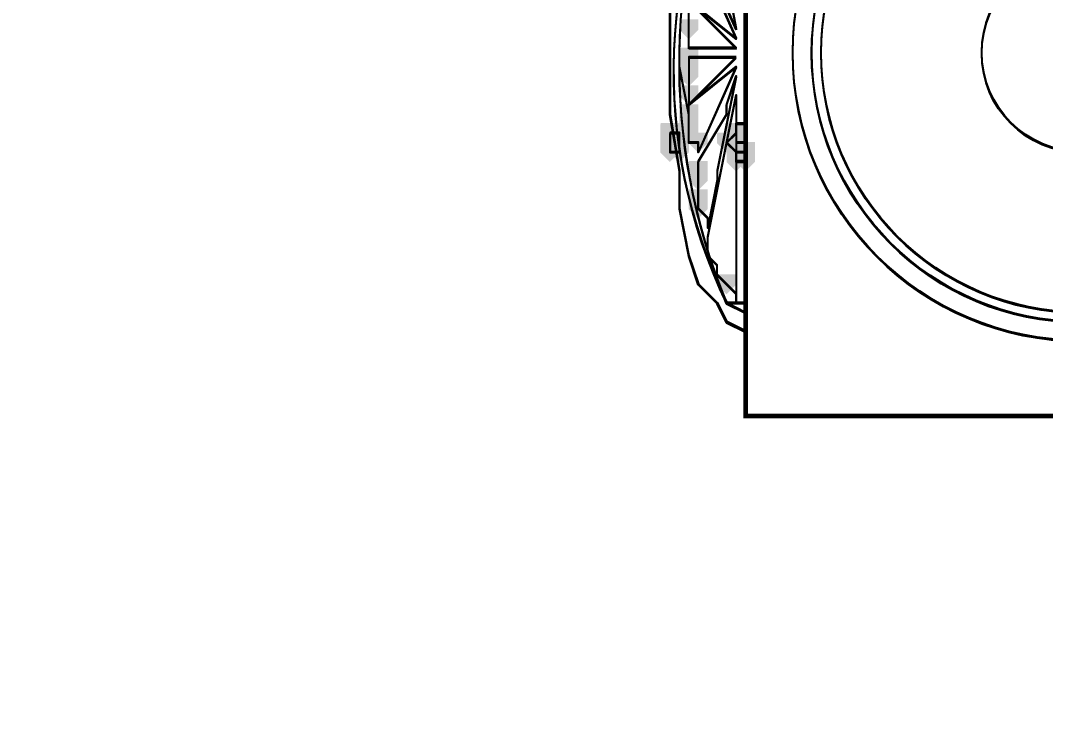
# Model space of a CAD drawing. Header units: millimetres. Extents: x -106726 to 8952771, y -150083 to 686385.
# Drawn here: x 12149.1 to 12608.4, y 365782.7 to 366101.2 of the extents above; entities that cross this region are included whole.
import ezdxf
from ezdxf import colors
from ezdxf.entities.mleader import LeaderData, LeaderLine
from ezdxf.enums import TextEntityAlignment as Align
from ezdxf.math import Vec2, Vec3

# ---------------------------------------------------------------- set-up
doc = ezdxf.new("R2018")
doc.units = ezdxf.units.MM
doc.layers.add('АР_Названия помещений', color=124, linetype='Continuous', lineweight=5, plot=False)
doc.layers.add('АР_Номер помещения', color=1, linetype='Continuous', lineweight=25)
doc.layers.add('ТХ_обор_бытовое', color=14, linetype='Continuous')
doc.styles.add('ISOCPEUR', font='isocpeur.ttf', dxfattribs={"width": 0.7})
doc.styles.get("Standard").update_dxf_attribs({"font": 'arial.ttf'})

# ---------------------------------------------------------------- blocks, each defined once
blk = doc.blocks.new('*U429')
at = {"color": 8, "style": 'ISOCPEUR', "width": 0.7, "flags": 1}
blk.add_attdef('КАТЕГОРИЯ', (-499.17, -2092.19), '', height=250, dxfattribs=at)
at = {"layer": 'АР_Номер помещения', "color": 8, "style": 'ISOCPEUR', "width": 0.7}
blk.add_attdef('НОМЕР_ПОМЕЩЕНИЯ', text='', height=300, dxfattribs=at).set_placement((-20810.64, 2284.33), align=Align.MIDDLE_CENTER)
blk = doc.blocks.new('_DotSmall')
at = {"color": 8, "linetype": 'ByBlock', "const_width": 0.5}
blk.add_lwpolyline([(-0.0625, 0, 1), (0.0625, 0, 1)], format="xyb", close=True, dxfattribs=at)
blk = doc.blocks.new('У300')
at = {"layer": 'ТХ_обор_бытовое', "transparency": 33554559}
for points in [[(-230567.45, 67319.9), (-230571.68, 67319.9), (-230571.68, 67315.67), (-230567.45, 67311.43), (-230563.21, 67315.67), (-230563.21, 67319.9)], [(-230567.39, 67320.41), (-230571.63, 67320.41), (-230571.63, 67316.18), (-230567.39, 67311.94), (-230563.16, 67316.18), (-230563.16, 67320.41)], [(-230567.45, 67307.2), (-230571.68, 67307.2), (-230571.68, 67302.97), (-230567.45, 67298.73), (-230563.21, 67302.97), (-230563.21, 67307.2)], [(-230567.39, 67307.71), (-230571.63, 67307.71), (-230571.63, 67303.48), (-230567.39, 67299.24), (-230563.16, 67303.48), (-230563.16, 67307.71)], [(-230567.45, 67302.97), (-230571.68, 67302.97), (-230571.68, 67298.73), (-230567.45, 67294.5), (-230563.21, 67298.73), (-230563.21, 67302.97)], [(-230567.45, 67302.97), (-230571.68, 67302.97), (-230571.68, 67298.73), (-230567.45, 67294.5), (-230563.21, 67298.73), (-230563.21, 67302.97)], [(-230567.39, 67303.48), (-230571.63, 67303.48), (-230571.63, 67299.24), (-230567.39, 67295.01), (-230563.16, 67299.24), (-230563.16, 67303.48)], [(-230567.39, 67303.48), (-230571.63, 67303.48), (-230571.63, 67299.24), (-230567.39, 67295.01), (-230563.16, 67299.24), (-230563.16, 67303.48)], [(-230567.45, 67298.73), (-230571.68, 67298.73), (-230571.68, 67294.5), (-230567.45, 67290.27), (-230563.21, 67294.5), (-230563.21, 67298.73)], [(-230567.45, 67298.73), (-230571.68, 67298.73), (-230571.68, 67294.5), (-230567.45, 67290.27), (-230563.21, 67294.5), (-230563.21, 67298.73)], [(-230567.45, 67298.73), (-230571.68, 67298.73), (-230571.68, 67294.5), (-230567.45, 67290.27), (-230563.21, 67294.5), (-230563.21, 67298.73)], [(-230567.45, 67298.73), (-230571.68, 67298.73), (-230571.68, 67294.5), (-230567.45, 67290.27), (-230563.21, 67294.5), (-230563.21, 67298.73)], [(-230567.39, 67299.24), (-230571.63, 67299.24), (-230571.63, 67295.01), (-230567.39, 67290.78), (-230563.16, 67295.01), (-230563.16, 67299.24)], [(-230567.39, 67299.24), (-230571.63, 67299.24), (-230571.63, 67295.01), (-230567.39, 67290.78), (-230563.16, 67295.01), (-230563.16, 67299.24)], [(-230567.39, 67299.24), (-230571.63, 67299.24), (-230571.63, 67295.01), (-230567.39, 67290.78), (-230563.16, 67295.01), (-230563.16, 67299.24)], [(-230567.39, 67299.24), (-230571.63, 67299.24), (-230571.63, 67295.01), (-230567.39, 67290.78), (-230563.16, 67295.01), (-230563.16, 67299.24)], [(-230567.45, 67290.27), (-230571.68, 67290.27), (-230571.68, 67286.03), (-230567.45, 67281.8), (-230563.21, 67286.03), (-230563.21, 67290.27)], [(-230567.39, 67290.78), (-230571.63, 67290.78), (-230571.63, 67286.54), (-230567.39, 67282.31), (-230563.16, 67286.54), (-230563.16, 67290.78)], [(-230567.45, 67281.8), (-230571.68, 67281.8), (-230571.68, 67277.57), (-230567.45, 67273.33), (-230563.21, 67277.57), (-230563.21, 67281.8)], [(-230567.45, 67281.8), (-230571.68, 67281.8), (-230571.68, 67277.57), (-230567.45, 67273.33), (-230563.21, 67277.57), (-230563.21, 67281.8)], [(-230567.39, 67282.31), (-230571.63, 67282.31), (-230571.63, 67278.08), (-230567.39, 67273.84), (-230563.16, 67278.08), (-230563.16, 67282.31)], [(-230567.39, 67282.31), (-230571.63, 67282.31), (-230571.63, 67278.08), (-230567.39, 67273.84), (-230563.16, 67278.08), (-230563.16, 67282.31)], [(-230567.45, 67277.57), (-230571.68, 67277.57), (-230571.68, 67273.33), (-230567.45, 67269.1), (-230563.21, 67273.33), (-230563.21, 67277.57)], [(-230567.39, 67278.08), (-230571.63, 67278.08), (-230571.63, 67273.84), (-230567.39, 67269.61), (-230563.16, 67273.84), (-230563.16, 67278.08)], [(-230575.91, 67273.33), (-230580.15, 67273.33), (-230580.15, 67269.1), (-230575.91, 67264.87), (-230571.68, 67269.1), (-230571.68, 67273.33)], [(-230575.91, 67273.33), (-230580.15, 67273.33), (-230580.15, 67269.1), (-230575.91, 67264.87), (-230571.68, 67269.1), (-230571.68, 67273.33)], [(-230575.86, 67273.84), (-230580.09, 67273.84), (-230580.09, 67269.61), (-230575.86, 67265.38), (-230571.63, 67269.61), (-230571.63, 67273.84)], [(-230575.86, 67273.84), (-230580.09, 67273.84), (-230580.09, 67269.61), (-230575.86, 67265.38), (-230571.63, 67269.61), (-230571.63, 67273.84)], [(-230567.45, 67273.33), (-230571.68, 67273.33), (-230571.68, 67269.1), (-230567.45, 67264.87), (-230563.21, 67269.1), (-230563.21, 67273.33)], [(-230567.39, 67273.84), (-230571.63, 67273.84), (-230571.63, 67269.61), (-230567.39, 67265.38), (-230563.16, 67269.61), (-230563.16, 67273.84)], [(-230546.28, 67273.33), (-230550.51, 67273.33), (-230550.51, 67269.1), (-230546.28, 67264.87), (-230542.05, 67269.1), (-230542.05, 67273.33)], [(-230546.28, 67273.33), (-230550.51, 67273.33), (-230550.51, 67269.1), (-230546.28, 67264.87), (-230542.05, 67269.1), (-230542.05, 67273.33)], [(-230546.28, 67273.33), (-230550.51, 67273.33), (-230550.51, 67269.1), (-230546.28, 67264.87), (-230542.05, 67269.1), (-230542.05, 67273.33)], [(-230546.28, 67273.33), (-230550.51, 67273.33), (-230550.51, 67269.1), (-230546.28, 67264.87), (-230542.05, 67269.1), (-230542.05, 67273.33)], [(-230546.23, 67273.84), (-230550.46, 67273.84), (-230550.46, 67269.61), (-230546.23, 67265.38), (-230541.99, 67269.61), (-230541.99, 67273.84)], [(-230546.23, 67273.84), (-230550.46, 67273.84), (-230550.46, 67269.61), (-230546.23, 67265.38), (-230541.99, 67269.61), (-230541.99, 67273.84)], [(-230546.23, 67273.84), (-230550.46, 67273.84), (-230550.46, 67269.61), (-230546.23, 67265.38), (-230541.99, 67269.61), (-230541.99, 67273.84)], [(-230546.23, 67273.84), (-230550.46, 67273.84), (-230550.46, 67269.61), (-230546.23, 67265.38), (-230541.99, 67269.61), (-230541.99, 67273.84)], [(-230575.91, 67269.1), (-230580.15, 67269.1), (-230580.15, 67264.87), (-230575.91, 67260.63), (-230571.68, 67264.87), (-230571.68, 67269.1)], [(-230575.91, 67269.1), (-230580.15, 67269.1), (-230580.15, 67264.87), (-230575.91, 67260.63), (-230571.68, 67264.87), (-230571.68, 67269.1)], [(-230575.91, 67269.1), (-230580.15, 67269.1), (-230580.15, 67264.87), (-230575.91, 67260.63), (-230571.68, 67264.87), (-230571.68, 67269.1)], [(-230575.91, 67269.1), (-230580.15, 67269.1), (-230580.15, 67264.87), (-230575.91, 67260.63), (-230571.68, 67264.87), (-230571.68, 67269.1)], [(-230575.91, 67269.1), (-230580.15, 67269.1), (-230580.15, 67264.87), (-230575.91, 67260.63), (-230571.68, 67264.87), (-230571.68, 67269.1)], [(-230575.91, 67269.1), (-230580.15, 67269.1), (-230580.15, 67264.87), (-230575.91, 67260.63), (-230571.68, 67264.87), (-230571.68, 67269.1)], [(-230575.91, 67269.1), (-230580.15, 67269.1), (-230580.15, 67264.87), (-230575.91, 67260.63), (-230571.68, 67264.87), (-230571.68, 67269.1)], [(-230575.91, 67269.1), (-230580.15, 67269.1), (-230580.15, 67264.87), (-230575.91, 67260.63), (-230571.68, 67264.87), (-230571.68, 67269.1)], [(-230575.91, 67269.1), (-230580.15, 67269.1), (-230580.15, 67264.87), (-230575.91, 67260.63), (-230571.68, 67264.87), (-230571.68, 67269.1)], [(-230575.86, 67269.61), (-230580.09, 67269.61), (-230580.09, 67265.38), (-230575.86, 67261.14), (-230571.63, 67265.38), (-230571.63, 67269.61)], [(-230575.86, 67269.61), (-230580.09, 67269.61), (-230580.09, 67265.38), (-230575.86, 67261.14), (-230571.63, 67265.38), (-230571.63, 67269.61)], [(-230575.86, 67269.61), (-230580.09, 67269.61), (-230580.09, 67265.38), (-230575.86, 67261.14), (-230571.63, 67265.38), (-230571.63, 67269.61)], [(-230575.86, 67269.61), (-230580.09, 67269.61), (-230580.09, 67265.38), (-230575.86, 67261.14), (-230571.63, 67265.38), (-230571.63, 67269.61)], [(-230575.86, 67269.61), (-230580.09, 67269.61), (-230580.09, 67265.38), (-230575.86, 67261.14), (-230571.63, 67265.38), (-230571.63, 67269.61)], [(-230575.86, 67269.61), (-230580.09, 67269.61), (-230580.09, 67265.38), (-230575.86, 67261.14), (-230571.63, 67265.38), (-230571.63, 67269.61)], [(-230575.86, 67269.61), (-230580.09, 67269.61), (-230580.09, 67265.38), (-230575.86, 67261.14), (-230571.63, 67265.38), (-230571.63, 67269.61)], [(-230575.86, 67269.61), (-230580.09, 67269.61), (-230580.09, 67265.38), (-230575.86, 67261.14), (-230571.63, 67265.38), (-230571.63, 67269.61)], [(-230575.86, 67269.61), (-230580.09, 67269.61), (-230580.09, 67265.38), (-230575.86, 67261.14), (-230571.63, 67265.38), (-230571.63, 67269.61)], [(-230571.68, 67269.1), (-230575.91, 67269.1), (-230575.91, 67264.87), (-230571.68, 67260.63), (-230567.45, 67264.87), (-230567.45, 67269.1)], [(-230571.68, 67269.1), (-230575.91, 67269.1), (-230575.91, 67264.87), (-230571.68, 67260.63), (-230567.45, 67264.87), (-230567.45, 67269.1)], [(-230571.68, 67269.1), (-230575.91, 67269.1), (-230575.91, 67264.87), (-230571.68, 67260.63), (-230567.45, 67264.87), (-230567.45, 67269.1)], [(-230571.68, 67269.1), (-230575.91, 67269.1), (-230575.91, 67264.87), (-230571.68, 67260.63), (-230567.45, 67264.87), (-230567.45, 67269.1)], [(-230571.68, 67269.1), (-230575.91, 67269.1), (-230575.91, 67264.87), (-230571.68, 67260.63), (-230567.45, 67264.87), (-230567.45, 67269.1)], [(-230571.68, 67269.1), (-230575.91, 67269.1), (-230575.91, 67264.87), (-230571.68, 67260.63), (-230567.45, 67264.87), (-230567.45, 67269.1)], [(-230571.68, 67269.1), (-230575.91, 67269.1), (-230575.91, 67264.87), (-230571.68, 67260.63), (-230567.45, 67264.87), (-230567.45, 67269.1)], [(-230571.68, 67269.1), (-230575.91, 67269.1), (-230575.91, 67264.87), (-230571.68, 67260.63), (-230567.45, 67264.87), (-230567.45, 67269.1)], [(-230571.68, 67269.1), (-230575.91, 67269.1), (-230575.91, 67264.87), (-230571.68, 67260.63), (-230567.45, 67264.87), (-230567.45, 67269.1)], [(-230571.63, 67269.61), (-230575.86, 67269.61), (-230575.86, 67265.38), (-230571.63, 67261.14), (-230567.39, 67265.38), (-230567.39, 67269.61)], [(-230571.63, 67269.61), (-230575.86, 67269.61), (-230575.86, 67265.38), (-230571.63, 67261.14), (-230567.39, 67265.38), (-230567.39, 67269.61)], [(-230571.63, 67269.61), (-230575.86, 67269.61), (-230575.86, 67265.38), (-230571.63, 67261.14), (-230567.39, 67265.38), (-230567.39, 67269.61)], [(-230571.63, 67269.61), (-230575.86, 67269.61), (-230575.86, 67265.38), (-230571.63, 67261.14), (-230567.39, 67265.38), (-230567.39, 67269.61)], [(-230571.63, 67269.61), (-230575.86, 67269.61), (-230575.86, 67265.38), (-230571.63, 67261.14), (-230567.39, 67265.38), (-230567.39, 67269.61)], [(-230571.63, 67269.61), (-230575.86, 67269.61), (-230575.86, 67265.38), (-230571.63, 67261.14), (-230567.39, 67265.38), (-230567.39, 67269.61)], [(-230571.63, 67269.61), (-230575.86, 67269.61), (-230575.86, 67265.38), (-230571.63, 67261.14), (-230567.39, 67265.38), (-230567.39, 67269.61)], [(-230571.63, 67269.61), (-230575.86, 67269.61), (-230575.86, 67265.38), (-230571.63, 67261.14), (-230567.39, 67265.38), (-230567.39, 67269.61)], [(-230571.63, 67269.61), (-230575.86, 67269.61), (-230575.86, 67265.38), (-230571.63, 67261.14), (-230567.39, 67265.38), (-230567.39, 67269.61)], [(-230563.21, 67269.1), (-230567.45, 67269.1), (-230567.45, 67264.87), (-230563.21, 67260.63), (-230558.98, 67264.87), (-230558.98, 67269.1)], [(-230563.16, 67269.61), (-230567.39, 67269.61), (-230567.39, 67265.38), (-230563.16, 67261.14), (-230558.93, 67265.38), (-230558.93, 67269.61)], [(-230550.51, 67269.1), (-230554.75, 67269.1), (-230554.75, 67264.87), (-230550.51, 67260.63), (-230546.28, 67264.87), (-230546.28, 67269.1)], [(-230550.51, 67269.1), (-230554.75, 67269.1), (-230554.75, 67264.87), (-230550.51, 67260.63), (-230546.28, 67264.87), (-230546.28, 67269.1)], [(-230550.46, 67269.61), (-230554.69, 67269.61), (-230554.69, 67265.38), (-230550.46, 67261.14), (-230546.23, 67265.38), (-230546.23, 67269.61)], [(-230550.46, 67269.61), (-230554.69, 67269.61), (-230554.69, 67265.38), (-230550.46, 67261.14), (-230546.23, 67265.38), (-230546.23, 67269.61)], [(-230546.28, 67269.1), (-230550.51, 67269.1), (-230550.51, 67264.87), (-230546.28, 67260.63), (-230542.05, 67264.87), (-230542.05, 67269.1)], [(-230546.28, 67269.1), (-230550.51, 67269.1), (-230550.51, 67264.87), (-230546.28, 67260.63), (-230542.05, 67264.87), (-230542.05, 67269.1)], [(-230546.23, 67269.61), (-230550.46, 67269.61), (-230550.46, 67265.38), (-230546.23, 67261.14), (-230541.99, 67265.38), (-230541.99, 67269.61)], [(-230546.23, 67269.61), (-230550.46, 67269.61), (-230550.46, 67265.38), (-230546.23, 67261.14), (-230541.99, 67265.38), (-230541.99, 67269.61)], [(-230575.91, 67264.87), (-230580.15, 67264.87), (-230580.15, 67260.63), (-230575.91, 67256.4), (-230571.68, 67260.63), (-230571.68, 67264.87)], [(-230575.91, 67264.87), (-230580.15, 67264.87), (-230580.15, 67260.63), (-230575.91, 67256.4), (-230571.68, 67260.63), (-230571.68, 67264.87)], [(-230575.91, 67264.87), (-230580.15, 67264.87), (-230580.15, 67260.63), (-230575.91, 67256.4), (-230571.68, 67260.63), (-230571.68, 67264.87)], [(-230575.91, 67264.87), (-230580.15, 67264.87), (-230580.15, 67260.63), (-230575.91, 67256.4), (-230571.68, 67260.63), (-230571.68, 67264.87)], [(-230575.91, 67264.87), (-230580.15, 67264.87), (-230580.15, 67260.63), (-230575.91, 67256.4), (-230571.68, 67260.63), (-230571.68, 67264.87)], [(-230575.86, 67265.38), (-230580.09, 67265.38), (-230580.09, 67261.14), (-230575.86, 67256.91), (-230571.63, 67261.14), (-230571.63, 67265.38)], [(-230575.86, 67265.38), (-230580.09, 67265.38), (-230580.09, 67261.14), (-230575.86, 67256.91), (-230571.63, 67261.14), (-230571.63, 67265.38)], [(-230575.86, 67265.38), (-230580.09, 67265.38), (-230580.09, 67261.14), (-230575.86, 67256.91), (-230571.63, 67261.14), (-230571.63, 67265.38)], [(-230575.86, 67265.38), (-230580.09, 67265.38), (-230580.09, 67261.14), (-230575.86, 67256.91), (-230571.63, 67261.14), (-230571.63, 67265.38)], [(-230575.86, 67265.38), (-230580.09, 67265.38), (-230580.09, 67261.14), (-230575.86, 67256.91), (-230571.63, 67261.14), (-230571.63, 67265.38)], [(-230571.68, 67264.87), (-230575.91, 67264.87), (-230575.91, 67260.63), (-230571.68, 67256.4), (-230567.45, 67260.63), (-230567.45, 67264.87)], [(-230571.68, 67264.87), (-230575.91, 67264.87), (-230575.91, 67260.63), (-230571.68, 67256.4), (-230567.45, 67260.63), (-230567.45, 67264.87)], [(-230571.68, 67264.87), (-230575.91, 67264.87), (-230575.91, 67260.63), (-230571.68, 67256.4), (-230567.45, 67260.63), (-230567.45, 67264.87)], [(-230571.63, 67265.38), (-230575.86, 67265.38), (-230575.86, 67261.14), (-230571.63, 67256.91), (-230567.39, 67261.14), (-230567.39, 67265.38)], [(-230571.63, 67265.38), (-230575.86, 67265.38), (-230575.86, 67261.14), (-230571.63, 67256.91), (-230567.39, 67261.14), (-230567.39, 67265.38)], [(-230571.63, 67265.38), (-230575.86, 67265.38), (-230575.86, 67261.14), (-230571.63, 67256.91), (-230567.39, 67261.14), (-230567.39, 67265.38)], [(-230546.28, 67264.87), (-230550.51, 67264.87), (-230550.51, 67260.63), (-230546.28, 67256.4), (-230542.05, 67260.63), (-230542.05, 67264.87)], [(-230546.28, 67264.87), (-230550.51, 67264.87), (-230550.51, 67260.63), (-230546.28, 67256.4), (-230542.05, 67260.63), (-230542.05, 67264.87)], [(-230546.23, 67265.38), (-230550.46, 67265.38), (-230550.46, 67261.14), (-230546.23, 67256.91), (-230541.99, 67261.14), (-230541.99, 67265.38)], [(-230546.23, 67265.38), (-230550.46, 67265.38), (-230550.46, 67261.14), (-230546.23, 67256.91), (-230541.99, 67261.14), (-230541.99, 67265.38)], [(-230546.23, 67261.14), (-230550.46, 67261.14), (-230550.46, 67256.91), (-230546.23, 67252.68), (-230541.99, 67256.91), (-230541.99, 67261.14)], [(-230546.23, 67261.14), (-230550.46, 67261.14), (-230550.46, 67256.91), (-230546.23, 67252.68), (-230541.99, 67256.91), (-230541.99, 67261.14)], [(-230542.05, 67264.87), (-230546.28, 67264.87), (-230546.28, 67260.63), (-230542.05, 67256.4), (-230537.81, 67260.63), (-230537.81, 67264.87)], [(-230541.99, 67265.38), (-230546.23, 67265.38), (-230546.23, 67261.14), (-230541.99, 67256.91), (-230537.76, 67261.14), (-230537.76, 67265.38)], [(-230541.99, 67261.14), (-230546.23, 67261.14), (-230546.23, 67256.91), (-230541.99, 67252.68), (-230537.76, 67256.91), (-230537.76, 67261.14)], [(-230541.99, 67261.14), (-230546.23, 67261.14), (-230546.23, 67256.91), (-230541.99, 67252.68), (-230537.76, 67256.91), (-230537.76, 67261.14)], [(-230563.21, 67256.4), (-230567.45, 67256.4), (-230567.45, 67252.17), (-230563.21, 67247.93), (-230558.98, 67252.17), (-230558.98, 67256.4)], [(-230563.16, 67256.91), (-230567.39, 67256.91), (-230567.39, 67252.68), (-230563.16, 67248.44), (-230558.93, 67252.68), (-230558.93, 67256.91)], [(-230546.28, 67260.63), (-230550.51, 67260.63), (-230550.51, 67256.4), (-230546.28, 67252.17), (-230542.05, 67256.4), (-230542.05, 67260.63)], [(-230546.28, 67260.63), (-230550.51, 67260.63), (-230550.51, 67256.4), (-230546.28, 67252.17), (-230542.05, 67256.4), (-230542.05, 67260.63)], [(-230542.05, 67260.63), (-230546.28, 67260.63), (-230546.28, 67256.4), (-230542.05, 67252.17), (-230537.81, 67256.4), (-230537.81, 67260.63)], [(-230542.05, 67260.63), (-230546.28, 67260.63), (-230546.28, 67256.4), (-230542.05, 67252.17), (-230537.81, 67256.4), (-230537.81, 67260.63)], [(-230563.21, 67252.17), (-230567.45, 67252.17), (-230567.45, 67247.93), (-230563.21, 67243.7), (-230558.98, 67247.93), (-230558.98, 67252.17)], [(-230563.16, 67252.68), (-230567.39, 67252.68), (-230567.39, 67248.44), (-230563.16, 67244.21), (-230558.93, 67248.44), (-230558.93, 67252.68)], [(-230563.21, 67243.7), (-230567.45, 67243.7), (-230567.45, 67239.47), (-230563.21, 67235.23), (-230558.98, 67239.47), (-230558.98, 67243.7)], [(-230563.16, 67244.21), (-230567.39, 67244.21), (-230567.39, 67239.98), (-230563.16, 67235.74), (-230558.93, 67239.98), (-230558.93, 67244.21)], [(-230563.21, 67239.47), (-230567.45, 67239.47), (-230567.45, 67235.23), (-230563.21, 67231), (-230558.98, 67235.23), (-230558.98, 67239.47)], [(-230563.16, 67239.98), (-230567.39, 67239.98), (-230567.39, 67235.74), (-230563.16, 67231.51), (-230558.93, 67235.74), (-230558.93, 67239.98)], [(-230550.46, 67206.11), (-230554.69, 67206.11), (-230554.69, 67201.88), (-230550.46, 67197.64), (-230546.23, 67201.88), (-230546.23, 67206.11)], [(-230550.51, 67205.6), (-230554.75, 67205.6), (-230554.75, 67201.37), (-230550.51, 67197.13), (-230546.28, 67201.37), (-230546.28, 67205.6)]]:
    blk.add_hatch(color=8, dxfattribs=at).paths.add_polyline_path(points)
at = {"layer": 'ТХ_обор_бытовое', "color": 8, "const_width": 2}
blk.add_lwpolyline([(-230216.03, 67468.58), (-230216.03, 67142.61), (-230541.99, 67142.61), (-230541.99, 67468.58)], close=True, dxfattribs=at)
at = {"layer": 'ТХ_обор_бытовое', "color": 8, "elevation": -0.56}
for points in [[(-230550.51, 67184.43), (-230554.75, 67192.9), (-230563.21, 67201.37), (-230567.45, 67214.07), (-230571.68, 67235.23), (-230571.68, 67252.17), (-230575.91, 67277.57), (-230575.91, 67298.73), (-230575.91, 67324.13)], [(-230575.91, 67324.13), (-230575.91, 67298.73), (-230575.91, 67277.57), (-230571.68, 67252.17), (-230571.68, 67235.23), (-230567.45, 67214.07), (-230563.21, 67201.37), (-230554.75, 67192.9), (-230550.51, 67184.43), (-230542.05, 67180.2), (-230550.51, 67184.43), (-230554.75, 67192.9), (-230563.21, 67201.37), (-230567.45, 67214.07), (-230571.68, 67235.23), (-230571.68, 67252.17), (-230575.91, 67277.57), (-230575.91, 67298.73), (-230575.91, 67324.13)], [(-230571.68, 67366.47), (-230575.91, 67345.3), (-230575.91, 67324.13), (-230575.91, 67298.73), (-230575.91, 67277.57)], [(-230567.45, 67277.57), (-230571.68, 67298.73)], [(-230542.05, 67264.87), (-230546.28, 67264.87), (-230546.28, 67260.63), (-230542.05, 67260.63)], [(-230542.05, 67192.9), (-230546.28, 67192.9), (-230550.51, 67192.9), (-230542.05, 67188.67)], [(-230542.05, 67180.2), (-230550.51, 67184.43), (-230542.05, 67180.2)]]:
    blk.add_lwpolyline(points, dxfattribs=at)
at = {"layer": 'ТХ_обор_бытовое', "color": 8}
for points in [[(-230550.46, 67184.94), (-230554.69, 67193.41), (-230563.16, 67201.88), (-230567.39, 67214.58), (-230571.63, 67235.74), (-230571.63, 67252.68), (-230575.86, 67278.08), (-230575.86, 67299.24), (-230575.86, 67324.64)], [(-230575.86, 67324.64), (-230575.86, 67299.24), (-230575.86, 67278.08), (-230571.63, 67252.68), (-230571.63, 67235.74), (-230567.39, 67214.58), (-230563.16, 67201.88), (-230554.69, 67193.41), (-230550.46, 67184.94), (-230541.99, 67180.71), (-230550.46, 67184.94), (-230554.69, 67193.41), (-230563.16, 67201.88), (-230567.39, 67214.58), (-230571.63, 67235.74), (-230571.63, 67252.68), (-230575.86, 67278.08), (-230575.86, 67299.24), (-230575.86, 67324.64)], [(-230571.63, 67366.98), (-230575.86, 67345.81), (-230575.86, 67324.64), (-230575.86, 67299.24), (-230575.86, 67278.08)], [(-230567.39, 67278.08), (-230571.63, 67299.24)], [(-230541.99, 67265.38), (-230546.23, 67265.38), (-230546.23, 67261.14), (-230541.99, 67261.14)], [(-230541.99, 67193.41), (-230546.23, 67193.41), (-230550.46, 67193.41), (-230541.99, 67189.18)], [(-230541.99, 67180.71), (-230550.46, 67184.94), (-230541.99, 67180.71)]]:
    blk.add_lwpolyline(points, dxfattribs=at)
at = {"layer": 'ТХ_обор_бытовое', "color": 8, "elevation": -0.56}
blk.add_lwpolyline([(-230546.28, 67417.27), (-230542.05, 67417.27, 0.248454), (-230550.51, 67192.9, -0.207133)], format="xyb", close=True, dxfattribs=at)
at = {"layer": 'ТХ_обор_бытовое', "color": 8}
blk.add_lwpolyline([(-230546.23, 67417.78), (-230541.99, 67417.78, 0.248454), (-230550.46, 67193.41, -0.207133)], format="xyb", close=True, dxfattribs=at)
at = {"layer": 'ТХ_обор_бытовое', "color": 8, "elevation": -0.56}
for points in [[(-230546.28, 67315.67), (-230563.21, 67353.77), (-230563.21, 67358), (-230563.21, 67362.23), (-230563.21, 67366.47), (-230563.21, 67370.7), (-230563.21, 67374.93), (-230558.98, 67379.17), (-230558.98, 67383.4)], [(-230567.45, 67328.37), (-230567.45, 67332.6), (-230567.45, 67336.83), (-230567.45, 67341.07), (-230567.45, 67345.3), (-230563.21, 67345.3), (-230563.21, 67349.53), (-230546.28, 67311.43)], [(-230567.45, 67307.2), (-230567.45, 67311.43), (-230567.45, 67315.67), (-230567.45, 67319.9), (-230567.45, 67324.13), (-230567.45, 67328.37), (-230546.28, 67307.2)], [(-230546.28, 67302.97), (-230567.45, 67302.97), (-230567.45, 67298.73), (-230567.45, 67294.5), (-230567.45, 67290.27), (-230567.45, 67286.03), (-230567.45, 67281.8)], [(-230567.45, 67269.1), (-230567.45, 67273.33), (-230567.45, 67277.57), (-230567.45, 67281.8), (-230546.28, 67298.73), (-230563.21, 67260.63), (-230563.21, 67264.87), (-230567.45, 67264.87)], [(-230563.21, 67256.4), (-230550.51, 67277.57), (-230550.51, 67281.8), (-230546.28, 67294.5), (-230554.75, 67252.17), (-230554.75, 67247.93), (-230558.98, 67226.77), (-230558.98, 67231), (-230563.21, 67235.23), (-230563.21, 67239.47), (-230563.21, 67243.7), (-230563.21, 67247.93), (-230563.21, 67252.17)], [(-230546.28, 67192.9), (-230546.28, 67197.13), (-230550.51, 67201.37), (-230554.75, 67205.6), (-230554.75, 67209.83), (-230558.98, 67214.07), (-230558.98, 67218.3), (-230558.98, 67222.53), (-230546.28, 67286.03)], [(-230542.05, 67256.4), (-230546.28, 67256.4), (-230546.28, 67260.63), (-230550.51, 67264.87), (-230546.28, 67269.1), (-230546.28, 67273.33), (-230542.05, 67273.33), (-230546.28, 67273.33), (-230546.28, 67269.1), (-230550.51, 67264.87), (-230546.28, 67260.63), (-230546.28, 67256.4)], [(-230571.68, 67264.87), (-230571.68, 67269.1), (-230575.91, 67269.1), (-230575.91, 67264.87), (-230575.91, 67260.63), (-230571.68, 67260.63)]]:
    blk.add_lwpolyline(points, close=True, dxfattribs=at)
at = {"layer": 'ТХ_обор_бытовое', "color": 8}
for points in [[(-230546.23, 67316.18), (-230563.16, 67354.28), (-230563.16, 67358.51), (-230563.16, 67362.74), (-230563.16, 67366.98), (-230563.16, 67371.21), (-230563.16, 67375.44), (-230558.93, 67379.68), (-230558.93, 67383.91)], [(-230567.39, 67328.88), (-230567.39, 67333.11), (-230567.39, 67337.34), (-230567.39, 67341.58), (-230567.39, 67345.81), (-230563.16, 67345.81), (-230563.16, 67350.04), (-230546.23, 67311.94)], [(-230567.39, 67307.71), (-230567.39, 67311.94), (-230567.39, 67316.18), (-230567.39, 67320.41), (-230567.39, 67324.64), (-230567.39, 67328.88), (-230546.23, 67307.71)], [(-230546.23, 67303.48), (-230567.39, 67303.48), (-230567.39, 67299.24), (-230567.39, 67295.01), (-230567.39, 67290.78), (-230567.39, 67286.54), (-230567.39, 67282.31)], [(-230567.39, 67269.61), (-230567.39, 67273.84), (-230567.39, 67278.08), (-230567.39, 67282.31), (-230546.23, 67299.24), (-230563.16, 67261.14), (-230563.16, 67265.38), (-230567.39, 67265.38)], [(-230563.16, 67256.91), (-230550.46, 67278.08), (-230550.46, 67282.31), (-230546.23, 67295.01), (-230554.69, 67252.68), (-230554.69, 67248.44), (-230558.93, 67227.28), (-230558.93, 67231.51), (-230563.16, 67235.74), (-230563.16, 67239.98), (-230563.16, 67244.21), (-230563.16, 67248.44), (-230563.16, 67252.68)], [(-230546.23, 67193.41), (-230546.23, 67197.64), (-230550.46, 67201.88), (-230554.69, 67206.11), (-230554.69, 67210.34), (-230558.93, 67214.58), (-230558.93, 67218.81), (-230558.93, 67223.04), (-230546.23, 67286.54)], [(-230541.99, 67256.91), (-230546.23, 67256.91), (-230546.23, 67261.14), (-230550.46, 67265.38), (-230546.23, 67269.61), (-230546.23, 67273.84), (-230541.99, 67273.84), (-230546.23, 67273.84), (-230546.23, 67269.61), (-230550.46, 67265.38), (-230546.23, 67261.14), (-230546.23, 67256.91)], [(-230571.63, 67265.38), (-230571.63, 67269.61), (-230575.86, 67269.61), (-230575.86, 67265.38), (-230575.86, 67261.14), (-230571.63, 67261.14)]]:
    blk.add_lwpolyline(points, close=True, dxfattribs=at)
for centre, radius in [((-230391.76, 67305.08, -0.56), 129.12), ((-230391.76, 67305.08, -0.56), 129.12), ((-230391.71, 67305.59), 129.12), ((-230391.71, 67305.59), 129.12), ((-230391.76, 67305.08, -0.56), 120.65), ((-230391.71, 67305.59), 120.65), ((-230391.71, 67305.59), 116.42), ((-230391.76, 67305.08, -0.56), 116.42), ((-230391.76, 67305.08, -0.56), 44.45), ((-230391.71, 67305.59), 44.45)]:
    blk.add_circle(centre, radius, dxfattribs=at)

msp = doc.modelspace()

# ---------------------------------------------------------------- block references
ref = msp.add_blockref('*U429', (31561.53, 383260.49))
lines = msp.add_mtext('\\W0.8000;Кабинет информатики с возможностью деления трансформируемой перегородкой на \\Pдва помещения', dxfattribs={"layer": 'АР_Названия помещений', "color": 8, "insert": (2249.39, 378791.32), "char_height": 6955.9537, "width": 926.94, "attachment_point": 1})
ref.add_attrib('ИМЯ_ПОМЕЩЕНИЯ', '', (2249.39, 378791.32), dxfattribs={"flags": 104}).embed_mtext(lines)
msp.add_blockref('У300', (243016.03, 298781.42))

# ---------------------------------------------------------------- leaders
ml = msp.add_multileader_mtext('Standard')
ml.set_content('+13,200', color=8, style='ISOCPEUR')
ml.set_leader_properties(color=8, linetype='Continuous', lineweight=-1)
ml.set_arrow_properties(name='DOTSMALL')
ml.build(insert=Vec2(0, 0))
ml.multileader.update_dxf_attribs({"has_text_frame": 1, "text_left_attachment_type": 4, "text_right_attachment_type": 4, "dogleg_length": 100, "arrow_head_size": 180})
ctx = ml.context
ctx.base_point, ctx.char_height, ctx.arrow_head_size, ctx.landing_gap_size, ctx.plane_origin = Vec3(29236.53, 674490.52), 250, 180, 50, Vec3(27075.32, 673899.27)
ctx.left_attachment, ctx.right_attachment = 4, 4
notes = []
notes.append((ctx, [(0, (0, 0, 0), (0, 0), (1, 0), 1, [])]))
ctx.mtext.insert, ctx.mtext.width, ctx.mtext.line_spacing_style, ctx.mtext.flow_direction = Vec3(29286.53, 674823.85), 852.697, 2, 5
ml = msp.add_multileader_mtext('Standard')
ml.set_content('+11,550', color=8, style='ISOCPEUR')
ml.set_leader_properties(color=8, linetype='Continuous', lineweight=-1)
ml.set_arrow_properties(name='DOTSMALL')
ml.build(insert=Vec2(0, 0))
ml.multileader.update_dxf_attribs({"has_text_frame": 1, "text_left_attachment_type": 4, "text_right_attachment_type": 4, "dogleg_length": 100, "arrow_head_size": 180})
ctx = ml.context
ctx.base_point, ctx.char_height, ctx.arrow_head_size, ctx.landing_gap_size, ctx.plane_origin = Vec3(24236.53, 673745.52), 250, 180, 50, Vec3(22075.32, 673154.27)
ctx.left_attachment, ctx.right_attachment = 4, 4
notes.append((ctx, [(0, (0, 0, 0), (0, 0), (1, 0), 1, [])]))
ctx.mtext.insert, ctx.mtext.width, ctx.mtext.line_spacing_style, ctx.mtext.flow_direction = Vec3(24286.53, 674078.85), 852.697, 2, 5
ml = msp.add_multileader_mtext('Standard')
ml.set_content('+13,700', color=8, style='ISOCPEUR')
ml.set_leader_properties(color=8, linetype='Continuous', lineweight=-1)
ml.set_arrow_properties(name='DOTSMALL')
ml.build(insert=Vec2(0, 0))
ml.multileader.update_dxf_attribs({"has_text_frame": 1, "text_left_attachment_type": 4, "text_right_attachment_type": 4, "dogleg_length": 100, "arrow_head_size": 180})
ctx = ml.context
ctx.base_point, ctx.char_height, ctx.arrow_head_size, ctx.landing_gap_size, ctx.plane_origin = Vec3(54220.97, 506541.37), 250, 180, 50, Vec3(53971.61, 505880.55)
ctx.left_attachment, ctx.right_attachment = 4, 4
notes.append((ctx, [(0, (0, 0, 0), (0, 0), (1, 0), 1, [])]))
ctx.mtext.insert, ctx.mtext.width, ctx.mtext.line_spacing_style, ctx.mtext.flow_direction = Vec3(54270.97, 506874.7), 852.697, 2, 5
ml = msp.add_multileader_mtext('Standard')
ml.set_content('+13,700', color=8, style='ISOCPEUR')
ml.set_leader_properties(color=8, linetype='Continuous', lineweight=-1)
ml.set_arrow_properties(name='DOTSMALL')
ml.build(insert=Vec2(0, 0))
ml.multileader.update_dxf_attribs({"has_text_frame": 1, "text_left_attachment_type": 4, "text_right_attachment_type": 4, "dogleg_length": 100, "arrow_head_size": 180})
ctx = ml.context
ctx.base_point, ctx.char_height, ctx.arrow_head_size, ctx.landing_gap_size, ctx.plane_origin = Vec3(15753.48, 506387.52), 250, 180, 50, Vec3(13592.26, 505796.27)
ctx.left_attachment, ctx.right_attachment = 4, 4
notes.append((ctx, [(0, (0, 0, 0), (0, 0), (1, 0), 1, [])]))
ctx.mtext.insert, ctx.mtext.width, ctx.mtext.line_spacing_style, ctx.mtext.flow_direction = Vec3(15803.48, 506720.85), 852.697, 2, 5
ml = msp.add_multileader_mtext('Standard')
ml.set_content('+15,825', color=8, style='ISOCPEUR')
ml.set_leader_properties(color=8, linetype='Continuous', lineweight=-1)
ml.set_arrow_properties(name='DOTSMALL')
ml.build(insert=Vec2(0, 0))
ml.multileader.update_dxf_attribs({"has_text_frame": 1, "text_left_attachment_type": 4, "text_right_attachment_type": 4, "dogleg_length": 100, "arrow_head_size": 180})
ctx = ml.context
ctx.base_point, ctx.char_height, ctx.arrow_head_size, ctx.landing_gap_size, ctx.plane_origin = Vec3(14579.2, 501247.45), 250, 180, 50, Vec3(14497.8, 499536.75)
ctx.left_attachment, ctx.right_attachment = 4, 4
notes.append((ctx, [(0, (0, 0, 0), (0, 0), (1, 0), 1, [])]))
ctx.mtext.insert, ctx.mtext.width, ctx.mtext.defined_height, ctx.mtext.line_spacing_style, ctx.mtext.flow_direction = Vec3(14629.2, 501580.78), 696.0353, 776.46, 2, 5
ml = msp.add_multileader_mtext('Standard')
ml.set_content('+15,825', color=8, style='ISOCPEUR')
ml.set_leader_properties(color=8, linetype='Continuous', lineweight=-1)
ml.set_arrow_properties(name='DOTSMALL')
ml.build(insert=Vec2(0, 0))
ml.multileader.update_dxf_attribs({"has_text_frame": 1, "text_left_attachment_type": 4, "text_right_attachment_type": 4, "dogleg_length": 100, "arrow_head_size": 180})
ctx = ml.context
ctx.base_point, ctx.char_height, ctx.arrow_head_size, ctx.landing_gap_size, ctx.plane_origin = Vec3(52211.2, 501008.32), 250, 180, 50, Vec3(52690.31, 498055.86)
ctx.left_attachment, ctx.right_attachment = 4, 4
notes.append((ctx, [(0, (0, 0, 0), (0, 0), (1, 0), 1, [])]))
ctx.mtext.insert, ctx.mtext.width, ctx.mtext.line_spacing_style, ctx.mtext.flow_direction = Vec3(52261.2, 501341.65), 852.697, 2, 5
ml = msp.add_multileader_mtext('Standard')
ml.set_content('+9,800', color=8, style='ISOCPEUR')
ml.set_leader_properties(color=8, linetype='Continuous', lineweight=-1)
ml.set_arrow_properties(name='DOTSMALL')
ml.build(insert=Vec2(0, 0))
ml.multileader.update_dxf_attribs({"has_text_frame": 1, "text_left_attachment_type": 4, "text_right_attachment_type": 4, "dogleg_length": 100, "arrow_head_size": 180})
ctx = ml.context
ctx.base_point, ctx.char_height, ctx.arrow_head_size, ctx.landing_gap_size, ctx.plane_origin = Vec3(54220.97, 386541.37), 250, 180, 50, Vec3(53971.61, 385880.55)
ctx.left_attachment, ctx.right_attachment = 4, 4
notes.append((ctx, [(0, (0, 0, 0), (0, 0), (1, 0), 1, [])]))
ctx.mtext.insert, ctx.mtext.width, ctx.mtext.line_spacing_style, ctx.mtext.flow_direction = Vec3(54270.97, 386874.7), 852.697, 2, 5
ml = msp.add_multileader_mtext('Standard')
ml.set_content('+9,800', color=8, style='ISOCPEUR')
ml.set_leader_properties(color=8, linetype='Continuous', lineweight=-1)
ml.set_arrow_properties(name='DOTSMALL')
ml.build(insert=Vec2(0, 0))
ml.multileader.update_dxf_attribs({"has_text_frame": 1, "text_left_attachment_type": 4, "text_right_attachment_type": 4, "dogleg_length": 100, "arrow_head_size": 180})
ctx = ml.context
ctx.base_point, ctx.char_height, ctx.arrow_head_size, ctx.landing_gap_size, ctx.plane_origin = Vec3(15753.48, 386387.52), 250, 180, 50, Vec3(13592.26, 385796.27)
ctx.left_attachment, ctx.right_attachment = 4, 4
notes.append((ctx, [(0, (0, 0, 0), (0, 0), (1, 0), 1, [])]))
ctx.mtext.insert, ctx.mtext.width, ctx.mtext.line_spacing_style, ctx.mtext.flow_direction = Vec3(15803.48, 386720.85), 852.697, 2, 5
ml = msp.add_multileader_mtext('Standard')
ml.set_content('+11,750', color=8, style='ISOCPEUR')
ml.set_leader_properties(color=8, linetype='Continuous', lineweight=-1)
ml.set_arrow_properties(name='DOTSMALL')
ml.build(insert=Vec2(0, 0))
ml.multileader.update_dxf_attribs({"has_text_frame": 1, "text_left_attachment_type": 4, "text_right_attachment_type": 4, "dogleg_length": 100, "arrow_head_size": 180})
ctx = ml.context
ctx.base_point, ctx.char_height, ctx.arrow_head_size, ctx.landing_gap_size, ctx.plane_origin = Vec3(14579.2, 381247.45), 250, 180, 50, Vec3(14497.8, 379536.75)
ctx.left_attachment, ctx.right_attachment = 4, 4
notes.append((ctx, [(0, (0, 0, 0), (0, 0), (1, 0), 1, [])]))
ctx.mtext.insert, ctx.mtext.width, ctx.mtext.defined_height, ctx.mtext.line_spacing_style, ctx.mtext.flow_direction = Vec3(14629.2, 381580.78), 696.0353, 776.46, 2, 5
ml = msp.add_multileader_mtext('Standard')
ml.set_content('+11,750', color=8, style='ISOCPEUR')
ml.set_leader_properties(color=8, linetype='Continuous', lineweight=-1)
ml.set_arrow_properties(name='DOTSMALL')
ml.build(insert=Vec2(0, 0))
ml.multileader.update_dxf_attribs({"has_text_frame": 1, "text_left_attachment_type": 4, "text_right_attachment_type": 4, "dogleg_length": 100, "arrow_head_size": 180})
ctx = ml.context
ctx.base_point, ctx.char_height, ctx.arrow_head_size, ctx.landing_gap_size, ctx.plane_origin = Vec3(52211.2, 381008.32), 250, 180, 50, Vec3(52690.31, 378055.86)
ctx.left_attachment, ctx.right_attachment = 4, 4
notes.append((ctx, [(0, (0, 0, 0), (0, 0), (1, 0), 1, [])]))
ctx.mtext.insert, ctx.mtext.width, ctx.mtext.line_spacing_style, ctx.mtext.flow_direction = Vec3(52261.2, 381341.65), 852.697, 2, 5
for ctx, leaders in notes:
    for number, flags, end, landing, length, lines in leaders:
        leader = LeaderData()
        leader.index, (leader.has_last_leader_line, leader.has_dogleg_vector, leader.attachment_direction) = number, flags
        leader.last_leader_point, leader.dogleg_vector, leader.dogleg_length = Vec3(end), Vec3(landing), length
        for number, points, colour, breaks in lines:
            line = LeaderLine()
            line.index, line.vertices, line.color, line.breaks = number, Vec3.list(points), colors.encode_raw_color(colour), breaks
            leader.lines.append(line)
        ctx.leaders.append(leader)

doc.saveas('drawing.dxf')
